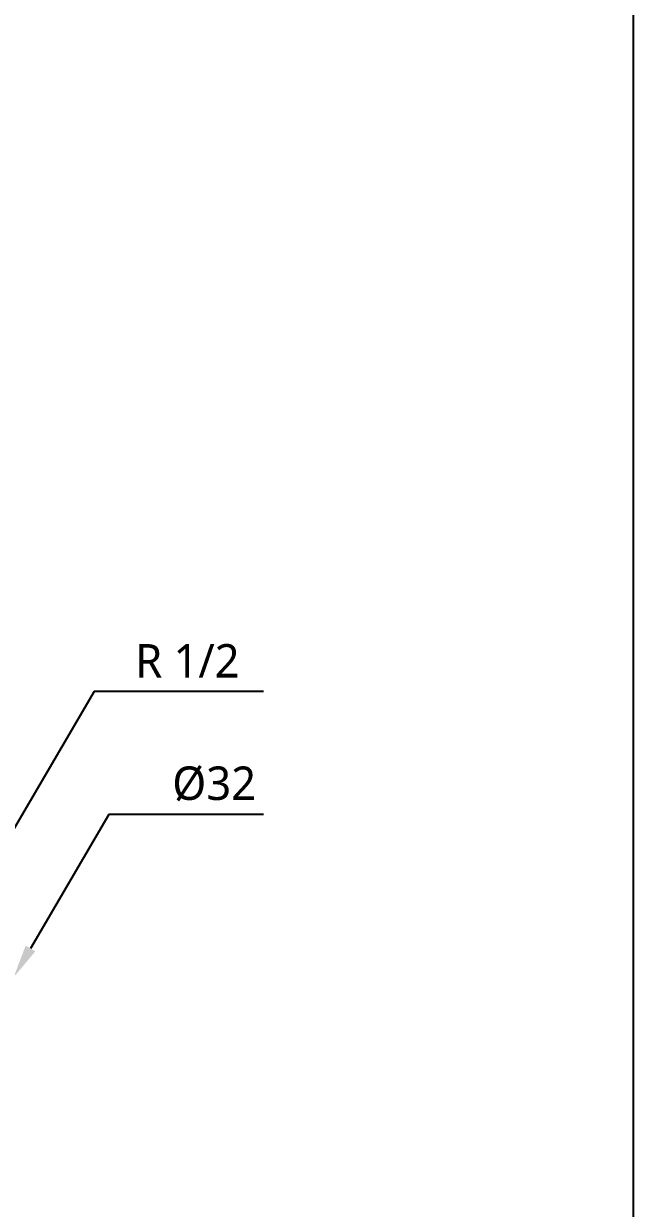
# Model space of a CAD drawing. Extents: x 3572 to 6672, y -717 to 2100.
# Drawn here: x 6307 to 6672, y 482 to 1191 of the extents above; entities that cross this region are included whole.
import ezdxf

# ---------------------------------------------------------------- set-up
doc = ezdxf.new("R2010")
doc.units = 0
doc.header["$LTSCALE"] = 20
doc.header["$MEASUREMENT"] = 0
doc.layers.add('1', color=1, linetype='CONTINUOUS')
doc.layers.add('5', color=5, linetype='CONTINUOUS')
doc.styles.get("Standard").update_dxf_attribs({"font": 'NanumGothic.ttf'})

msp = doc.modelspace()

# ---------------------------------------------------------------- linework, layer by layer
at = {"layer": '1', "color": 3}
for p, q in [((6349.04626, 791.69094), (6290.80161, 692.20937)), ((6450.28126, 791.69094), (6349.04626, 791.69094)), ((6357.8397, 718.01815), (6310.89355, 637.83437)), ((6450.28126, 718.01815), (6357.8397, 718.01815))]:
    msp.add_line(p, q, dxfattribs=at)
msp.add_solid([(6313.77012, 636.15019), (6308.01699, 639.51855), (6300.78848, 620.57496)], dxfattribs=at)
at = {"layer": '5', "color": 212}
msp.add_lwpolyline([(3571.55526, 2100), (6671.55526, 2100), (6671.55526, 0), (3571.55526, 0)], close=True, dxfattribs=at)

# ---------------------------------------------------------------- texts
at = {"layer": '1', "color": 2, "char_height": 20, "attachment_point": 5}
for s, insert in [('R 1/2', (6404.75797, 809.98115)), ('%%C32', (6420.81085, 736.30836))]:
    msp.add_mtext(s, dxfattribs=dict(at, insert=insert))

doc.saveas('drawing.dxf')
